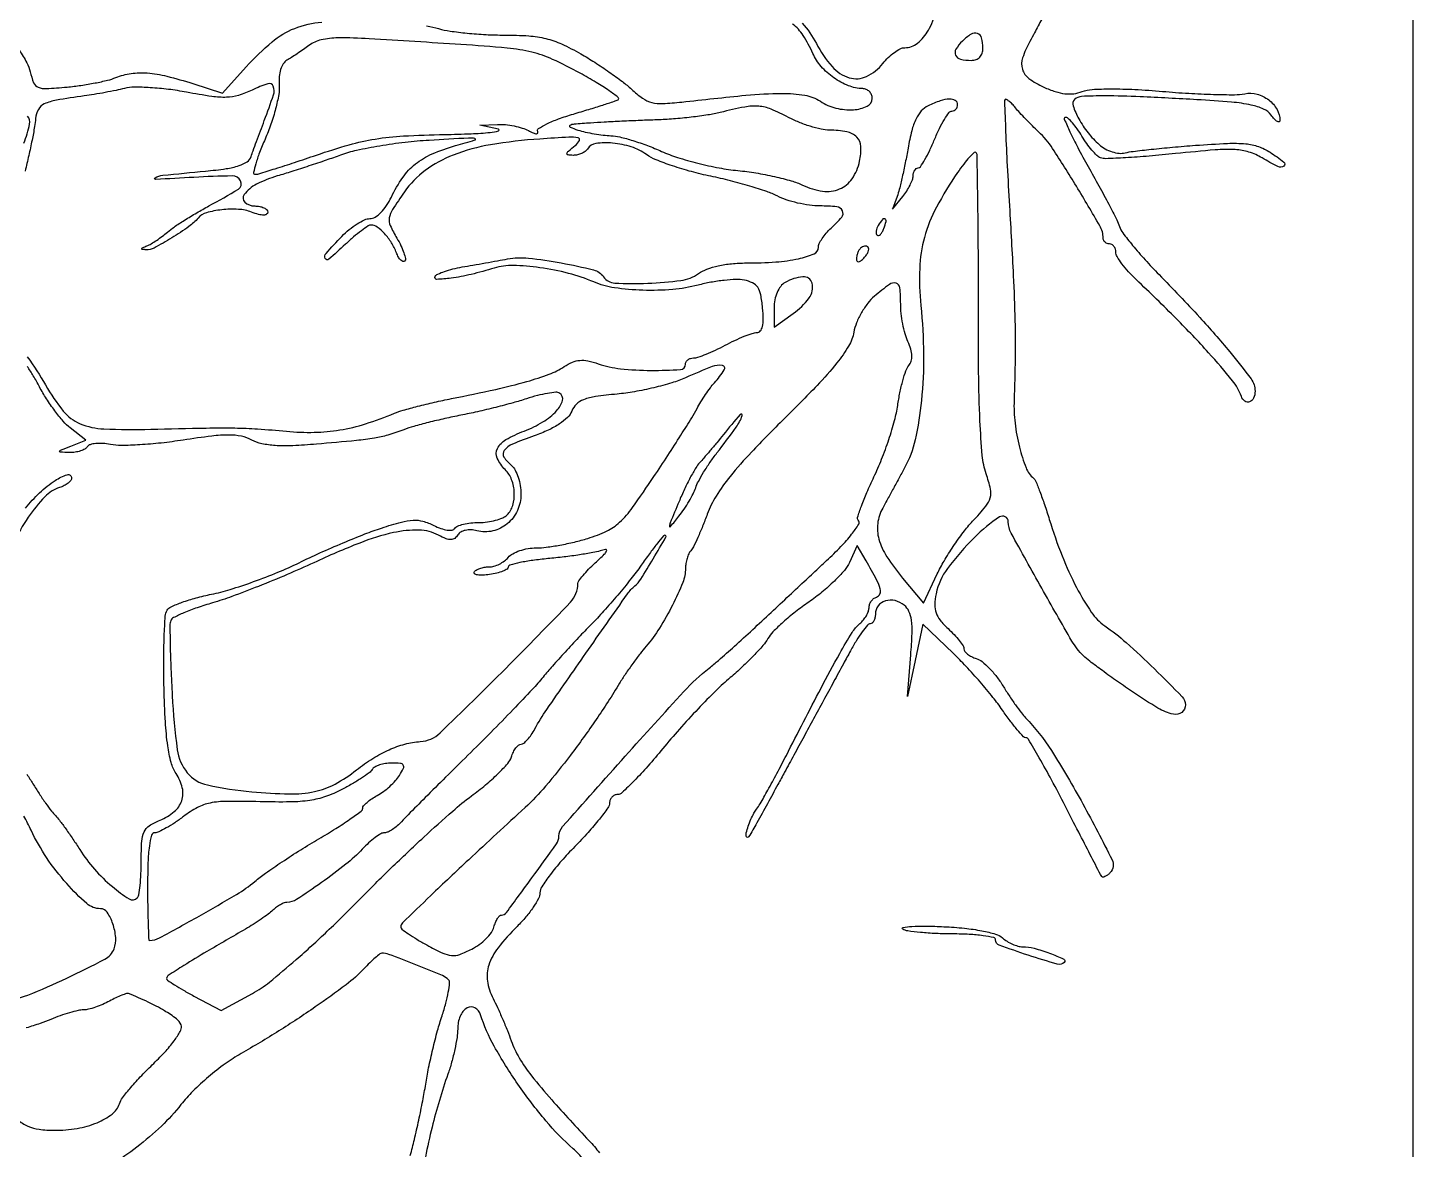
# Model space of a CAD drawing. Extents: x 0 to 565, y 0 to 584.
# Drawn here: x 346.1 to 565, y 125 to 302.2 of the extents above; entities that cross this region are included whole.
import ezdxf

# ---------------------------------------------------------------- set-up
doc = ezdxf.new("R2010")
doc.units = 0

msp = doc.modelspace()

# ---------------------------------------------------------------- linework, layer by layer
msp.add_lwpolyline([(0, 292), (0, 0), (282.5, 0), (565, 0), (565, 292), (565, 584), (282.5, 584), (0, 584)], close=True)
for points in [[(468.424336, 302.896197, -0.065419), (470.674535, 299.660002, 0.059823), (473.149128, 296.015056, 0.141595), (475.879976, 294.250991, 0.186098), (478.623964, 294.459284, 0.115644), (481.17866, 296.5, -0.034156), (482.043122, 297.456685, -0.036326), (483.013157, 298.265625, -0.039007), (483.944116, 298.829373, -0.117162), (484.662288, 299, 0.173746), (486.657115, 299.714762, 0.091586), (488.373858, 301.752866, 0.07295), (489.55162, 304.774012, 0.054849)], [(341.410961, 302.75678, -0.021186), (343.146037, 300.756692, -0.020939), (344.712815, 298.609295, -0.021347), (345.922088, 296.618062, -0.071842), (346.4572, 295.194869, 0.042503), (346.992045, 293.47293, 0.201062), (347.70565, 292.755816, 0.112011), (348.972376, 292.541078, 0.009455), (352.296238, 292.787749, 0.013041), (354.47189, 293.048029, 0.011791), (356.70577, 293.42857, 0.011904), (358.690104, 293.864226, 0.036433), (360, 294.287812, -0.061298), (362.385137, 294.930367, -0.054933), (364.947129, 295.009699, -0.041454), (368.0501, 294.503659, -0.016819), (372.171739, 293.326695), (376.843478, 291.820987), (380.596588, 295.975231, -0.033503), (384.675255, 299.923093, -0.081905), (388.251418, 302.060323, -0.074721), (392.524576, 303.043137, -0.024476)], [(409.100234, 302.429856, -0.036572), (410.993398, 302.022905, 0.03496), (412.799623, 301.628551, 0.011706), (415.483043, 301.300478, 0.011584), (418.479533, 301.075084, 0.012979), (421.371672, 301, -0.016407), (425.230931, 300.873328, -0.043951), (427.946236, 300.453316, -0.047562), (430.422354, 299.587539, -0.022071), (433.453615, 298.026539, -0.012368), (435.649996, 296.696737, -0.009869), (437.952349, 295.158885, -0.010002), (440.028389, 293.649567, -0.024699), (441.470443, 292.439812, 0.033722), (443.221168, 291.024097, 0.090819), (444.669264, 290.357464, 0.074032), (446.429836, 290.176382, 0.017314), (449.395102, 290.41389, -0.004466), (459.558846, 291.491382, -0.022846), (465.227446, 291.780746, -0.042323), (468.844925, 291.493362, -0.104419), (471.313154, 290.530469, 0.084711), (473.768091, 289.460497, 0.074922), (476.548566, 289.202744, 0.097166), (478.717032, 289.758415, 0.289239), (479.5, 290.998681, 0.098424), (479.38565, 291.57396, 0.095121), (479.059375, 292.069683, 0.095064), (478.572528, 292.409561, 0.098166), (478, 292.540117, -0.087445), (475.746934, 293.003744, -0.059041), (473.432929, 294.25391, -0.058166), (471.437035, 296.038213, -0.077251), (470.123124, 298.083971, 0.038712), (468.581008, 300.946789, 0.089738), (466.922946, 302.72487, 0.101071)], [(506.286676, 303.528125, -0.001436), (505.146247, 301.347752, -0.005499), (504.417332, 300, 0.045273), (503.268606, 297.401886, 0.15661), (503.241145, 295.585396, 0.163429), (504.272351, 294.139644, 0.05046), (506.61661, 292.777431, 0.02657), (508.432867, 292.067885, 0.050608), (509.962169, 291.728833, 0.060281), (511.336171, 291.733467, 0.059955), (512.672071, 292.065421, -0.076201), (514.254461, 292.404702, -0.014074), (517.243302, 292.497259, -0.013697), (521.002452, 292.404839, -0.008661), (525.378286, 292.101138, 0.006678), (529.509083, 291.797977, 0.007847), (533.430082, 291.624513, 0.007008), (536.740453, 291.576504, 0.047378), (538.370654, 291.730523, -0.11338), (540.311889, 291.658836, -0.097111), (542.151772, 290.755685, -0.10038), (543.468384, 289.256872, -0.130911), (543.936393, 287.5, -0.318386), (543.799819, 287.307262, -0.223977), (543.525896, 287.335531, -0.070488), (543.07722, 287.701531, -0.024353), (542.538954, 288.344363, 0.123551), (541.334966, 289.311113, 0.056428), (539.406623, 289.945756, 0.030503), (536.298538, 290.397146, 0.00642), (530.820758, 290.78339, 0.002829), (521.825706, 291.250629, 0.011205), (516.290865, 291.382556, 0.011514), (512.593667, 291.302667, 0.187338), (511.477578, 290.810911, 0.28773), (511.245838, 289.798743, 0.041427), (512.147061, 287.770065, 0.041429), (513.61074, 285.553811, 0.046198), (515.372587, 283.695707, 0.053494), (516.326349, 283.02517, 0.04966), (517.424282, 282.55235, 0.052509), (518.520398, 282.327322, 0.085413), (519.46561, 282.396304, -0.030649), (520.73084, 282.629133, -0.003627), (523.571174, 282.952763, -0.004326), (526.957466, 283.284133, -0.003534), (530.585194, 283.581636, -0.00715), (535.643187, 283.887799, -0.034535), (538.521122, 283.821929, -0.059655), (540.540565, 283.389189, -0.062525), (542.366402, 282.49558, -0.020102), (544.542136, 280.941524, -0.499803), (544.531588, 280.306907, -0.279659), (543.612096, 280.231514, -0.017499), (541.116986, 281.589966, 0.056898), (539.028159, 282.522503, 0.064282), (536.867564, 282.910817, 0.033219), (533.717909, 282.85735, 0.004989), (527.420362, 282.267668, -0.004938), (523.245028, 281.876277, -0.007072), (519.535731, 281.618266, -0.004127), (516.417721, 281.471461, -0.101648), (515.569692, 281.61163, -0.101213), (515.004673, 281.972314, -0.023162), (514.22435, 282.802252, -0.023034), (513.398212, 283.861853, -0.020652), (512.640546, 285.031361, 0.019668), (511.907154, 286.168297, 0.026765), (511.153484, 287.127962, 0.025871), (510.469884, 287.831552, 0.189231), (510.040736, 288, 0.535839), (509.859231, 287.727142, 0.008698), (510.739247, 285.725578, 0.013839), (511.974728, 283.227508, 0.00775), (513.606918, 280.257288, -0.004013), (515.337769, 277.16256, -0.005049), (516.888571, 274.267824, -0.004068), (518.143575, 271.818984, -0.039551), (518.582404, 270.740367, 0.085444), (519.098632, 269.743452, 0.010147), (520.647792, 267.782324, 0.01188), (522.60761, 265.514279, 0.009489), (524.822758, 263.161877, -0.006825), (531.249554, 256.409314, -0.014427), (536.005036, 250.96739, -0.012792), (539.359979, 246.677901, -0.160628), (539.998079, 244.75, -0.103884), (539.769502, 243.655743, -0.201246), (539.133342, 243.050307, -0.261043), (538.390929, 243.160399, -0.142851), (537.833333, 243.92659, 0.084835), (536.431776, 246.405454, 0.012377), (532.653365, 250.813744, 0.012595), (527.566495, 256.181355, 0.007472), (521.25, 262.332219, -0.019445), (520.005674, 263.603355, -0.024093), (518.954687, 264.882799, -0.023513), (518.191817, 266.016073, -0.137218), (518, 266.701864, 0.075462), (517.924717, 267.197838, 0.089012), (517.70625, 267.618672, 0.100714), (517.381358, 267.899998, 0.128933), (517, 268, -0.090036), (516.618217, 268.06931, -0.095366), (516.29375, 268.267946, -0.099748), (516.076656, 268.564158, -0.108834), (516, 268.912156, 0.131828), (515.478102, 270.857228, 0.005453), (511.767359, 277.115706, 0.008495), (507.997655, 283.087394, 0.059506), (505.785143, 285.719775, -0.007268), (504.811333, 286.659352, -0.005582), (503.77444, 287.712567, -0.005646), (502.826565, 288.719627, -0.013337), (502.14912, 289.496453, 0.018929), (501.610221, 290.100637, 0.031956), (501.109491, 290.558494, 0.034994), (500.698715, 290.843674, 0.35447), (500.50694, 290.815786, 0.198438), (500.397783, 290.519785, 0.000452), (500.585927, 285.745887, 0.002843), (500.834275, 280.348589, 0.001752), (501.184891, 274, -0.001931), (501.788831, 262.993041, -0.006749), (502.055046, 255.888756, -0.009101), (502.089182, 249.958107, -0.006415), (501.920681, 243.292486, 0.039285), (502.065755, 239.705797, 0.031744), (502.765192, 235.91423, 0.030988), (503.804665, 232.644935, 0.131174), (505.005666, 231, -0.126715), (505.321705, 230.575018, -0.00584), (505.988477, 228.884375, -0.009389), (506.725418, 226.83505, -0.00657), (507.48187, 224.5, 0.018994), (509.513644, 218.721942, 0.026093), (511.800616, 213.712716, 0.028947), (514.12637, 209.818129, 0.09363), (516.242336, 207.691712, -0.031685), (519.634568, 205.034473, -0.011607), (524.08984, 200.875174, -0.005255), (528.478365, 196.492107, -0.196344), (529, 195.214948, -0.231384), (528.408999, 194.006222, -0.226879), (527.0841, 193.716813, -0.075506), (524.652794, 194.693181, -0.015834), (520.766772, 197.152642, -0.00452), (518.249343, 198.893322, -0.005123), (515.867468, 200.609098, -0.004685), (513.873162, 202.105967, -0.028076), (512.888438, 202.951293, -0.06994), (511.054365, 205.287191, -0.003611), (506.290246, 213.631932, -0.00231), (501.462657, 222.325325, -0.126238), (501, 224.128597, 0.595864), (499.620604, 224.875107, 0.051408), (495.65834, 221.661671, 0.035756), (491.38075, 216.73675, 0.112039), (489.601793, 212.758964, 0.039343), (489.395545, 211.030302, 0.092613), (489.582022, 209.749654, 0.089138), (490.224613, 208.592991, 0.034569), (491.483578, 207.25242, -0.017616), (492.447152, 206.293652, -0.022539), (493.260801, 205.342419, -0.021258), (493.857494, 204.506643, -0.145389), (494, 204.026919, 0.172297), (494.137146, 203.640742, 0.057341), (494.572915, 203.215006, 0.049071), (495.203924, 202.8184, 0.038954), (495.950349, 202.515759, -0.093461), (496.853465, 202.029732, -0.029407), (497.992311, 200.992182, -0.02822), (499.153448, 199.659411, -0.027831), (500.162922, 198.198371, 0.0084), (501.123742, 196.685289, 0.008267), (502.139839, 195.197188, 0.008175), (503.072791, 193.922935, 0.031027), (503.71611, 193.175034, -0.051745), (507.809116, 187.998159, -0.016599), (512.790097, 179.543777, -0.008257), (517.406799, 170.734139, -0.323525), (517.075397, 168.675397, -0.032077), (516.656706, 168.307238, -0.055499), (516.261106, 168.066731, -0.081608), (515.946411, 167.978786, -0.289936), (515.766667, 168.066667, -0.018642), (515.57249, 168.410271, -0.000119), (513.962708, 171.526249, -0.000483), (512.12744, 175.089199, -0.000308), (510, 179.235458, 0.004795), (507.840979, 183.351884, 0.007661), (505.909424, 186.821647, 0.002641), (504.198425, 189.751493, 0.25967), (503.798041, 189.985458, -0.204957), (503.399709, 190.16575, -0.009903), (502.416869, 191.282631, -0.0148), (501.287781, 192.70124, -0.010002), (500.081911, 194.380947, 0.018788), (498.587089, 196.387768, 0.009281), (496.547891, 198.826841, 0.009196), (494.335705, 201.28246, 0.013271), (492.28387, 203.363938), (487.5, 207.965982), (486.287382, 202.232991), (485.074764, 196.5), (485.598437, 203.076884, 0.010693), (485.79573, 206.470555, 0.041595), (485.698087, 208.570811, 0.071387), (485.309352, 209.963848, 0.116373), (484.57379, 210.93876, 0.115336), (483.124069, 211.662569, 0.13377), (481.586818, 211.612514, 0.154725), (480.43954, 210.818278, 0.166066), (480, 209.531385, -0.051215), (479.939823, 208.945428, -0.071151), (479.760747, 208.449844, -0.091214), (479.496406, 208.116688, -0.18149), (479.185523, 208, 0.221927), (478.756894, 207.799896, 0.016317), (477.9355, 206.751563, 0.02027), (477.013156, 205.378322, 0.013847), (476.07386, 203.75, -0.000335), (474.946824, 201.668216, -0.000137), (473.411726, 198.839062, -0.000135), (471.760484, 195.799798, -0.000173), (470.237112, 193, 0.000121), (468.728144, 190.227351, 0.0001), (467.120781, 187.270785, 0.000101), (465.64699, 184.557306, 0.000271), (464.598775, 182.623948, -0.001497), (461.286427, 176.550151, -0.019622), (459.96478, 174.352791, -0.586546), (459.653721, 174.374876, -0.175001), (459.595741, 175, -0.021417), (459.915927, 176.046803, -0.018061), (460.34121, 177.124765, -0.018441), (460.801532, 178.080695, -0.047212), (461.222096, 178.722603, 0.038574), (461.783047, 179.5474, 0.003478), (463.009551, 181.723802, 0.004503), (464.432778, 184.346287, 0.003503), (465.934645, 187.222603, -0.001265), (471.412022, 197.828086, -0.00749), (474.3753, 203.327316, -0.011856), (476.32421, 206.631297, -0.08053), (477.566219, 208.054957, 0.047436), (478.114821, 208.605898, 0.041275), (478.578827, 209.275524, 0.043386), (478.897142, 209.957414, 0.087732), (479, 210.539111, -0.083765), (479.088428, 211.063243, -0.069086), (479.346599, 211.568689, -0.069891), (479.728944, 211.979321, -0.09018), (480.17991, 212.226637, 0.210176), (480.727883, 212.723051, 0.177443), (480.782386, 213.509701, 0.053478), (480.202752, 214.924203, 0.006123), (478.524921, 217.937831), (477.128285, 220.375661), (475.911082, 217.704191, -0.071573), (475.097902, 216.436716, -0.021378), (473.517998, 214.761349, -0.020962), (471.561308, 213.010097, -0.021257), (469.473677, 211.43743, 0.015421), (467.384704, 209.901626, 0.016082), (465.424236, 208.260505, 0.015961), (463.825508, 206.737818, 0.065285), (463.018842, 205.67107, -0.050271), (462.242992, 204.578601, -0.01252), (460.7586, 202.962752, -0.01267), (458.957977, 201.190712, -0.01242), (457.05814, 199.5, 0.019268), (454.832289, 197.463865, 0.008026), (451.982519, 194.555941, 0.007927), (449.027014, 191.341089, 0.010166), (446.416036, 188.286183, -0.009426), (444.058563, 185.519607, -0.01375), (441.870648, 183.180796, -0.009169), (439.981523, 181.33837, -0.183418), (439.25, 181.036183, 0.102434), (438.772959, 180.922929, 0.09588), (438.367188, 180.628052, 0.094072), (438.095112, 180.197538, 0.09428), (438, 179.69761, -0.158271), (437.751239, 178.931426, -0.011436), (436.384375, 177.136197, -0.015125), (434.60687, 175.042361, -0.010827), (432.5, 172.806794, 0.014158), (430.393643, 170.541737, 0.01874), (428.615625, 168.357896, 0.016325), (427.286925, 166.469716, 0.146166), (427, 165.509185, -0.123798), (426.777506, 164.62434, -0.025812), (425.942125, 163.244198, -0.02562), (424.777335, 161.702856, -0.021761), (423.398724, 160.198724, 0.028713), (420.381266, 156.813269, 0.087003), (418.91504, 154.110169, 0.119006), (418.695512, 151.579774, 0.081905), (419.587853, 148.830111, -0.01155), (420.286937, 147.398102, -0.006212), (421.085806, 145.602595, -0.006183), (421.855235, 143.750998, -0.009649), (422.467019, 142.136313, 0.048029), (423.732359, 139.440604, 0.031846), (425.659466, 136.614772, 0.018119), (428.852786, 132.811356, 0.003765), (434.75, 126.381108, -0.021736), (436.406078, 124.439705, -0.026453)], [(345.989234, 250.161823, -0.028205), (348.871022, 245.725429, 0.039527), (351.679111, 241.609361, 0.12446), (354.329182, 239.613769, 0.090548), (358.092655, 238.783282, 0.015238), (365.5, 238.738011, -0.001364), (374.28152, 238.928029, -0.008491), (378.782574, 238.936699, -0.013277), (382.38873, 238.786566, -0.006647), (386.93725, 238.415241, 0.028355), (391.341357, 238.247562, 0.036523), (395.373033, 238.618122, 0.034893), (399.449929, 239.591759, 0.022713), (404, 241.250621, -0.028471), (405.376847, 241.734713, -0.007131), (407.675, 242.363096, -0.007261), (410.328127, 243.007081, -0.007251), (413, 243.574054, 0.005506), (420.011106, 245.036259, 0.014916), (424.937098, 246.275456, 0.020573), (428.464537, 247.434313, 0.054886), (430.824487, 248.62781, -0.043816), (432.132409, 249.325958, -0.080341), (433.302203, 249.615198, -0.073274), (434.575447, 249.533307, -0.031239), (436.22371, 249.071859, 0.058208), (439.730339, 248.290857, 0.024416), (444.566607, 248.029259, 0.015869), (449.200166, 248.152162, 0.397253), (450, 249, -0.125665), (450.097388, 249.381373, -0.100778), (450.371538, 249.70625, -0.090102), (450.781624, 249.924608, -0.077546), (451.264809, 250, 0.081338), (451.973372, 250.116033, 0.014031), (453.254228, 250.5875, 0.014945), (454.739791, 251.23431, 0.012869), (456.261185, 252, -0.013018), (457.783695, 252.765683, -0.015059), (459.272618, 253.4125, -0.014185), (460.557525, 253.883478, -0.080919), (461.272801, 254, 0.223217), (461.815644, 254.255052, 0.116444), (462.155093, 254.939352, 0.061546), (462.280728, 256.123498, 0.019463), (462.180764, 257.90171, 0.023793), (461.881673, 259.984068, 0.098219), (461.404878, 261.157176, 0.136544), (460.607421, 261.853128, 0.064399), (459.298483, 262.283273, 0.055698), (458.009553, 262.3835, 0.018416), (456.113224, 262.249577, 0.018081), (454.005053, 261.94498, 0.01957), (451.979999, 261.494724, -0.043812), (447.972634, 260.805382, -0.028385), (443.267438, 260.682884, -0.028583), (438.775738, 261.07862, -0.06485), (435.5, 262.001256, 0.037881), (431.525247, 263.355327, 0.028663), (427.00201, 264.250124, 0.028988), (422.759842, 264.590352, 0.079315), (419.788933, 264.183105, -0.015072), (416.132499, 263.193225, -0.023997), (412.949066, 262.593326, -0.028886), (410.694287, 262.41138, -0.595066), (410.425909, 262.880119, -0.149976), (410.845247, 263.247527, -0.022118), (411.905648, 263.668026, -0.023299), (413.241903, 264.061997, -0.01813), (414.72562, 264.368736, 0.001188), (416.415676, 264.658823, 0.000757), (418.381073, 265.004046, 0.00076), (420.307999, 265.348541, 0.001413), (421.869523, 265.634717, -0.072366), (425.188655, 265.766225, -0.019894), (430.37672, 265.010425, -0.014719), (435.46525, 263.905175, -0.182743), (437.064286, 262.799877, 0.233815), (438.819726, 261.825011, 0.020656), (444.04065, 261.792386, 0.025031), (449.279215, 262.239321, 0.119527), (452.054506, 263.325624, -0.064277), (453.388002, 264.024329, -0.033969), (455.182744, 264.552771, -0.030404), (457.293683, 264.88834, -0.02422), (459.597506, 265, 0.017348), (464.269774, 265.162159, 0.036), (467.879851, 265.675888, 0.046478), (470.321789, 266.447927, 0.301599), (471, 267.470012, -0.111937), (471.134114, 268.061567, -0.034396), (471.5875, 268.863326, -0.032493), (472.234591, 269.717394, -0.030481), (473, 270.5, 0.03326), (474.680732, 272.237693, 0.299825), (474.800963, 273.237766, 0.255405), (473.90497, 273.860976, 0.0265), (471.25, 274.006161, -0.03422), (469.595338, 274.122269, -0.022599), (467.720312, 274.470559, -0.022763), (465.919576, 274.977406, -0.040331), (464.5, 275.578438, 0.03784), (462.858254, 276.283187, 0.010413), (460.178125, 277.138784, 0.01046), (457.091405, 277.983979, 0.010751), (454, 278.691025, -0.015238), (450.934002, 279.421274, -0.015315), (447.923404, 280.335837, -0.015309), (445.352281, 281.29238, -0.057509), (443.84563, 282.118747, 0.076166), (441.439722, 283.324352, 0.054673), (438.490099, 283.932271, 0.05797), (435.842437, 283.874564, 0.22352), (434.5, 283, -0.097599), (434.144446, 282.616926, -0.052512), (433.58408, 282.29375, -0.049474), (432.920003, 282.074173, -0.055172), (432.249853, 282, -0.034781), (431.435666, 282.056706, -0.431511), (431.274752, 282.283549, -0.1673), (431.498204, 282.665539, -0.009657), (432.55887, 283.542121, 0.097425), (433.231783, 284.332628, 0.513427), (433.029289, 284.765346, 0.05981), (431.590135, 284.858978, 0.003181), (427, 284.579225, 0.024772), (419.204333, 283.664775, 0.051418), (413.306281, 282.038482, 0.065938), (408.87824, 279.599387, 0.081192), (405.587212, 276.229784, 0.010119), (403.700461, 273.419999, 0.102726), (403.199389, 272.114068, 0.147223), (403.357867, 270.90856, 0.027633), (404.393768, 268.910551, -0.020819), (405.042089, 267.700706, -0.030934), (405.497212, 266.5886, -0.031437), (405.740892, 265.686222, -0.251696), (405.620972, 265.287639, -0.286508), (405.344749, 265.22374, -0.116851), (405.004868, 265.438432, -0.068073), (404.645819, 265.921852, -0.035159), (404.329492, 266.606872, 0.04883), (403.544538, 268.191618, 0.045693), (402.45186, 269.632554, 0.048811), (401.288442, 270.680296, 0.161693), (400.321429, 270.995373, 0.147751), (399.843082, 270.84792, 0.012665), (398.786607, 270.097325, 0.015866), (397.554726, 269.111749, 0.011629), (396.25, 267.944687, -0.009267), (393.640768, 265.588484, -0.502881), (393.080085, 265.71148, -0.296585), (393.204607, 266.515288, -0.008412), (395.687091, 269.195281, -0.029778), (396.845609, 270.26867, -0.031427), (398.103609, 271.176114, -0.033123), (399.279611, 271.812242, -0.107822), (400.140174, 272, 0.14093), (400.954898, 272.234292, 0.057338), (401.864341, 272.961612, 0.048525), (402.756451, 274.05429, 0.036177), (403.523882, 275.409085, -0.041421), (405.308989, 278.484899, -0.07191), (407.322792, 280.636937, -0.06753), (409.955049, 282.215293, -0.032507), (413.670944, 283.530971, 0.004985), (416.732557, 284.428852, 0.77928), (416.721744, 284.652094, 0.063451), (415.731822, 284.7232, 0.000821), (409.5, 284.369683, 0.014552), (405.687674, 284.035594, 0.012255), (401.675, 283.465943, 0.012434), (398.037015, 282.764796, 0.03318), (395.5, 282.03088, -0.004704), (393.223546, 281.229396, -0.002804), (390.5, 280.316228, -0.002806), (387.775882, 279.436743, -0.004853), (385.5, 278.740282, 0.045394), (382.21529, 277.435981, 0.114532), (380.254518, 275.795193, 0.388064), (380.367578, 274.601169, 0.186116), (381.926676, 274, -0.045079), (382.720303, 273.928302, -0.06496), (383.390961, 273.713521, -0.084912), (383.844136, 273.397403, -0.200704), (384, 273.024751, -0.258405), (383.812056, 272.685373, -0.140906), (383.340929, 272.550239, -0.068014), (382.546472, 272.659324, -0.022766), (381.430602, 273.026385, 0.077069), (379.349123, 273.46892, 0.041414), (376.71893, 273.397548, 0.040541), (374.291775, 272.928373, 0.151341), (373, 272.096028, -0.06475), (371.535342, 270.749315, -0.016398), (368.827849, 268.970195, -0.012489), (366.0289, 267.354262, -0.140848), (364.790493, 267.078947, -0.018249), (364.18921, 267.137816, -0.42112), (364.096155, 267.262916, -0.252704), (364.220547, 267.425648, -0.011423), (364.890652, 267.709165, 0.037847), (365.553846, 268.032036, 0.01459), (366.422834, 268.57431, 0.014347), (367.334914, 269.219647, 0.017178), (368.153761, 269.880217, -0.029135), (369.179982, 270.668346, -0.008519), (370.845367, 271.758564, -0.008527), (372.76545, 272.924015, -0.009043), (374.687267, 274, 0.014706), (379.352018, 276.681533, 0.393526), (379.702181, 277.947557, 0.283741), (378.358877, 278.748872, 0.010988), (372.331375, 278.525383, -0.002445), (366.266584, 278.196679, -0.798542), (366.190105, 278.470513, -0.098776), (367.41241, 278.84665, -0.001828), (374.151422, 279.508938, 0.012011), (377.404864, 279.895717, 0.041913), (379.463796, 280.369395, 0.071286), (380.732598, 280.985796, 0.164769), (381.365541, 281.819037, -0.005686), (381.679158, 282.721683, -0.001439), (382.209688, 284.181217, -0.001468), (382.825549, 285.845304, -0.001483), (383.449063, 287.5, 0.009861), (384.900699, 291.557139, 0.177258), (384.864002, 292.916543, 0.396458), (384.021394, 293.311209, 0.032039), (381.537277, 292.316385, -0.037101), (379.374809, 291.475647, -0.065947), (377.49288, 291.162413, -0.045234), (375.156069, 291.296175, -0.009727), (371.152653, 291.971196, 0.015606), (368.292432, 292.418948, 0.015813), (365.422356, 292.685051, 0.0158), (362.915655, 292.758349, 0.060203), (361.365376, 292.567287, -0.009687), (360.017766, 292.26096, -0.004934), (358.313579, 291.925655, -0.0049), (356.548871, 291.61436, -0.007317), (355, 291.379999, 0.007879), (350.58436, 290.706792, 0.067473), (348.679801, 290.113897, 0.160468), (347.741547, 289.231445, 0.104521), (347.313239, 287.793694, -0.023908), (347.150068, 286.53633, -0.005351), (346.746756, 284.411273, -0.00554), (346.227107, 281.965318, -0.005332), (345.647047, 279.5, -0.004374)], [(345.470683, 283.916908, 0.026311), (346.363764, 286.947514, 0.262828), (346.01164, 288.171761, 0.165923)], [(345.911259, 184.242601, -0.011958), (346.889607, 182.723477, 0.008353), (347.863976, 181.186298, 0.008481), (348.884365, 179.690372, 0.008309), (349.814943, 178.419937, 0.034158), (350.441643, 177.701215, -0.033599), (351.083294, 176.967003, -0.007273), (352.085493, 175.611082, -0.007555), (353.20121, 174.003982, -0.007161), (354.288393, 172.335208, 0.040303), (356.595634, 169.259896, 0.03673), (359.43419, 166.490046, 0.034778), (362.090353, 164.552617, 0.349821), (363.362878, 164.696212, 0.158311), (363.613765, 165.188431, 0.012218), (363.812846, 166.677208, 0.01577), (363.953595, 168.502449, 0.011356), (364, 170.545346, -0.013573), (364.084937, 173.673642, -0.09462), (364.451247, 175.151516, -0.142865), (365.277456, 176.102214, -0.044739), (366.966746, 176.986226, 0.074079), (369.208701, 178.331909, 0.138815), (370.40457, 180.055917, 0.145057), (370.491256, 182.095116, 0.0838), (369.498151, 184.362477, -0.080687), (368.722106, 186.104869, -0.029643), (368.188662, 188.753841, -0.020956), (367.823164, 192.488958, -0.007427), (367.604153, 197.856183, -0.006779), (367.550707, 202.176662, -0.009605), (367.62913, 206.020819, -0.006172), (367.795539, 209.221123, -0.122933), (368.091234, 210.147619, -0.150679), (368.729294, 210.705115, -0.018411), (370.472108, 211.40564, -0.020476), (372.661945, 212.093661, -0.015565), (375.110298, 212.672997, 0.024522), (378.040868, 213.422089, 0.011569), (381.745585, 214.659771, 0.011434), (385.572527, 216.137185, 0.01582), (388.927986, 217.647455, -0.007993), (392.227654, 219.195165, -0.006109), (395.883856, 220.785918, -0.00618), (399.345367, 222.191833, -0.01447), (401.974502, 223.1352, -0.011988), (405.105394, 224.074929, -0.054618), (406.980646, 224.374652, -0.080892), (408.501389, 224.203506, -0.047345), (410.215599, 223.542332, 0.030885), (411.345191, 223.063429, 0.05049), (412.354906, 222.818104, 0.066114), (413.134992, 222.813879, 0.226404), (413.550114, 223.081086, -0.161742), (413.975192, 223.4366, -0.034784), (414.903246, 223.730069, -0.032928), (416.076582, 223.932567, -0.026273), (417.359017, 224, 0.033267), (418.687796, 224.088508, 0.032734), (420.000461, 224.3525, 0.034546), (421.115925, 224.738282, 0.096135), (421.8, 225.2, 0.124979), (422.698717, 226.71047, 0.082675), (422.94783, 228.724171, 0.080385), (422.528988, 230.766072, 0.106059), (421.5, 232.357143, -0.089999), (420.26373, 234.141576, -0.225018), (420.28893, 235.687772, -0.150557), (421.615883, 237.089983, -0.037339), (424.511413, 238.451208, 0.044475), (427.45119, 239.884725, 0.069031), (429.64126, 241.657326, 0.120101), (430.55809, 243.283166, 0.334618), (430.11083, 244.431503, 0.16187), (429.526293, 244.569984, 0.019636), (428.198834, 244.399669, 0.021673), (426.592508, 244.056937, 0.016272), (424.858125, 243.546746, -0.01242), (422.763783, 242.913099, -0.005774), (420.017699, 242.190198, -0.005716), (417.115681, 241.497144, -0.007941), (414.5, 240.94752, 0.007545), (411.982853, 240.420679, 0.006705), (409.38125, 239.798284, 0.006744), (407.055493, 239.175299, 0.020494), (405.5, 238.666393, -0.016486), (402.944281, 237.807513, -0.031742), (400.840902, 237.319961, -0.017425), (398.009754, 236.951371, -0.002074), (391.709256, 236.37982, -0.010756), (387.929531, 236.134522, -0.026337), (385.143569, 236.160619, -0.035992), (383.044676, 236.443529, -0.071487), (381.470605, 237.015732, 0.070301), (379.816315, 237.62152, 0.05267), (377.884465, 237.82592, 0.031275), (375.150704, 237.655223, 0.007359), (370.612992, 237.017577, -0.011377), (367.168728, 236.561777, -0.012064), (363.773918, 236.27358, -0.011735), (360.844708, 236.164875, -0.052804), (359.140416, 236.321917, 0.031899), (357.923989, 236.485428, 0.041631), (356.801664, 236.470419, 0.047203), (355.915137, 236.299075, 0.185062), (355.479756, 235.967245, -0.127718), (355.096038, 235.600223, -0.048959), (354.413966, 235.302748, -0.044397), (353.573473, 235.110657, -0.041242), (352.690983, 235.063386, -0.003571), (351.212076, 235.116745, -0.453269), (351.109107, 235.245005, -0.257031), (351.248294, 235.417882, -0.002244), (352.869586, 236.0754), (355.239172, 237.024027), (352.791984, 238.948986, -0.046951), (351.684426, 240.002405, -0.018233), (350.352582, 241.648877, -0.017861), (349.030408, 243.548829, -0.021129), (347.924115, 245.436972, 0.01201), (346.942037, 247.185435, 0.017937), (345.993692, 248.659611, 0.013145)], [(345.735331, 226.246511, -0.039203), (347.927358, 228.683965, -0.04407), (350.394177, 230.646003, -0.069829), (352.304937, 231.555839, -0.506634), (353, 231.045949, -0.167588), (352.864558, 230.653206, -0.058933), (352.43858, 230.224245, -0.050424), (351.820171, 229.827521, -0.040597), (351.088783, 229.528178, 0.127179), (348.76514, 228.070297, 0.039169), (346.146089, 224.826015, 0.038437), (343.827054, 220.813332, 0.048386)], [(342, 148.305519, 0.061176), (346.066042, 149.362263, 0.01628), (352.221773, 152.030617, 0.010723), (358.255274, 155.042703, 0.181947), (359.705628, 156.675263, 0.112226), (359.962176, 158.458428, 0.061445), (359.514045, 160.631589, 0.065412), (358.630071, 162.430522, 0.250932), (357.566797, 163, -0.181917), (355.388527, 163.819652, -0.031568), (352.215749, 166.976684, -0.033262), (349.051378, 171.068528, -0.037491), (346.595866, 175.38894, 0.01563), (345.454749, 177.618054, 0.020068)], [(406.517012, 124.032072, 0.009201), (407.164051, 126.542715, 0.00529), (407.855805, 129.589654, 0.005284), (408.486224, 132.6664, 0.008786), (408.94433, 135.273134, -0.011976), (409.414164, 137.850056, -0.007579), (410.079137, 140.831395, -0.007611), (410.821807, 143.741965, -0.013908), (411.529201, 146.087917, 0.0144), (412.123733, 148.066615, 0.021141), (412.521557, 149.838888, 0.017371), (412.730406, 151.281252, 0.227417), (412.555914, 151.77742, 0.098433), (411.582955, 152.427694, 0.003472), (407.375412, 154.13753, 0.003434), (403.141025, 155.790507, 0.099885), (402, 155.981909, 0.162766), (401.704379, 155.872114, 0.009808), (400.968456, 155.254854, 0.013858), (400.111627, 154.464186, 0.009742), (399.19049, 153.529945, -0.04092), (396.365036, 151.000634, -0.011079), (391.495603, 147.478536, -0.011067), (385.735563, 143.689022, -0.010861), (379.777638, 140.133427, 0.02771), (377.26439, 138.516347, 0.019329), (374.612185, 136.433213, 0.019464), (372.164002, 134.18262, 0.031091), (370.277638, 132.059167, -0.036578), (367.196444, 128.666342, -0.025981), (363.292359, 125.32135, -0.022887), (359.48638, 122.657258, -0.142183)], [(344.456848, 129.664047, 0.067129), (346.089116, 128.653787, 0.07279), (347.852265, 128.156616, 0.032391), (350.267302, 128, 0.041814), (353.866757, 128.301543, 0.055247), (357.029396, 129.202557, 0.066239), (359.386684, 130.552893, 0.152519), (360.554128, 132.203481, -0.085676), (361.039444, 133.127028, -0.012568), (362.373847, 134.777496, -0.013885), (364.070093, 136.662247, -0.011521), (365.975005, 138.573964, 0.016898), (367.917411, 140.565691, 0.030244), (369.351831, 142.344607, 0.03371), (370.251448, 143.809508, 0.215691), (370.301096, 144.657739, 0.143332), (369.572695, 145.613657, 0.024633), (367.651952, 146.887732, 0.02385), (365.080522, 148.255135, 0.015602), (362, 149.593455, 0.174749), (361.681135, 149.603866, 0.015528), (360.9125, 149.328142, 0.018801), (359.994046, 148.925594, 0.013539), (359, 148.410929, -0.023728), (357.92339, 147.88104, -0.020947), (356.756186, 147.430953, -0.021479), (355.669229, 147.114621, -0.057863), (354.872124, 147.014742, 0.053784), (354.016759, 146.91462, 0.014301), (352.68521, 146.570949, 0.014333), (351.184527, 146.090486, 0.014317), (349.713263, 145.52466, -0.016385), (348.026617, 144.883996, -0.008032), (345.840793, 144.173726, -0.007959)], [(433.639601, 123.698021, 0.032408), (432.266935, 125.07049, -0.037876), (427.935904, 129.496549, -0.023406), (423.5162, 135.285993, -0.023488), (419.779636, 141.269077, -0.051013), (417.625939, 146.233141, 0.187854), (416.725539, 147.349342, 0.273768), (415.493685, 147.332321, 0.161131), (414.390599, 146.030694, 0.096172), (414, 144.018738, -0.038564), (413.894663, 142.655047, -0.01468), (413.546409, 140.778973, -0.014437), (413.047045, 138.753924, -0.017152), (412.455862, 136.875727, 0.024775), (409.959769, 128.502113, 0.01826), (408.002436, 119.023967, 0.00963)]]:
    msp.add_lwpolyline(points, format="xyb")
for points in [[(390.5, 299.355509, -0.006848), (389.626746, 298.7223, -0.005249), (388.655872, 298.053531, -0.005309), (387.733954, 297.446783, -0.012513), (387.030627, 297.019014, 0.12), (386.44987, 296.466741, 0.065716), (386.02877, 295.573269, 0.055521), (385.799599, 294.43254, 0.040868), (385.792323, 293.142442, -0.06233), (385.71768, 291.603002, -0.020163), (385.23387, 289.368955, -0.019752), (384.490076, 286.90425, -0.020954), (383.566726, 284.554961, 0.012285), (382.686238, 282.423975, 0.022133), (382.086363, 280.63177, 0.020296), (381.755762, 279.269891, 0.473335), (381.976983, 279, 0.074109), (382.588785, 279.09118, 0.002012), (385.182487, 279.893272, 0.004132), (388.2264, 280.875727, 0.002816), (391.671954, 282.040925, -0.013855), (396.854943, 283.667095, -0.029316), (400.964357, 284.576131, -0.026185), (405.432262, 285.054808, -0.00902), (411.928282, 285.290925, 0.005551), (416.128532, 285.414422, 0.014525), (419.139324, 285.624142, 0.046375), (420.437444, 285.875515, 0.778178), (420.428282, 286.131685), (417.5, 286.76337), (420.315741, 286.881685, -0.035235), (421.544138, 286.846731, -0.024993), (422.907996, 286.642188, -0.025355), (424.196993, 286.313685, -0.047826), (425.186419, 285.900232, 0.021956), (425.941209, 285.537958, 0.075833), (426.465002, 285.402978, 0.30824), (426.662806, 285.510312, 0.263135), (426.65339, 285.75181, -0.409218), (426.760151, 286.221985, -0.028258), (428.064468, 286.958707, -0.027498), (429.940377, 287.757758, -0.015683), (432.282713, 288.524462, 0.002699), (434.725673, 289.254452, 0.00367), (436.921472, 289.941175, 0.002451), (438.755826, 290.539606, 0.041075), (439.343575, 290.789735, 0.542909), (439.374822, 291.130002, 0.014562), (437.92905, 292.203036, 0.017621), (435.909288, 293.509416, 0.009576), (433.343575, 294.977534, 0.017792), (428.992197, 297.160593, 0.048492), (425.739116, 298.283997, 0.036136), (421.831392, 298.928116, 0.006557), (414.5, 299.501185, 0.001043), (400.01153, 300.412359, 0.016699), (395.100896, 300.546577, 0.053625), (392.431607, 300.243071, 0.105568)], [(493.750284, 300.038504, 0.061988), (492.734932, 298.768184, 0.2518), (492.680286, 297.812979, 0.232986), (493.458498, 297.187786, 0.054802), (495.166667, 297, 0.086456), (495.93076, 297.133115, 0.117777), (496.513865, 297.51468, 0.11352), (496.875608, 298.130929, 0.076332), (497, 298.940983, 0.062507), (496.797416, 300.555135, 0.254115), (496.147481, 301.25644, 0.22651), (495.136924, 301.134792, 0.051889)], [(455.5, 288.778249, -0.021959), (453.546107, 288.383953, -0.00946), (450.9125, 288.022764, -0.009339), (448.089994, 287.743278, -0.012199), (445.5, 287.599061, 0.002282), (442.874043, 287.505027, 0.001638), (439.940625, 287.376946, 0.001654), (437.148686, 287.236621, 0.003564), (435, 287.106133, 0.003805), (432.394343, 286.909309, 0.105941), (431.74484, 286.712586, 0.627733), (431.75911, 286.455835, 0.021057), (433, 286, 0.022044), (434.153873, 285.6858, 0.012748), (435.564732, 285.405267, 0.012725), (436.997315, 285.195586, 0.020818), (438.220365, 285.09968, -0.050699), (439.616134, 284.905921, -0.015106), (441.692515, 284.332476, -0.014984), (443.999444, 283.543239, -0.015668), (446.220365, 282.627897, 0.028864), (448.728591, 281.670733, 0.015158), (451.941076, 280.759035, 0.01503), (455.299676, 280.021526, 0.022312), (458.281171, 279.596854, -0.016621), (461.129855, 279.224112, -0.014497), (464.081562, 278.649275, -0.014728), (466.720665, 277.973194, -0.041206), (468.504686, 277.296374, 0.076003), (471.666907, 276.3415, 0.135155), (474.346118, 276.683977, 0.146175), (476.333753, 278.3115, 0.094829), (477.513369, 281.060869, 0.066484), (477.708098, 283.389473, 0.181937), (477.061561, 284.879963, 0.155159), (475.500035, 285.720333, 0.045104), (472.746376, 285.984687, -0.052002), (471.42859, 286.129525, -0.021982), (469.705481, 286.583002, -0.021465), (467.891798, 287.233189, -0.026222), (466.261185, 288, 0.024972), (463.523203, 289.295926, 0.080157), (461.565805, 289.758713, 0.065756), (459.359387, 289.628099, 0.013147)], [(488.33675, 289.818214, 0.097913), (487.259296, 289.006332, 0.071849), (486.429254, 287.75691, 0.049028), (485.760414, 285.895558, 0.017559), (485.166814, 283.135895, -0.005507), (484.728964, 280.831529, -0.005732), (484.245929, 278.568044, -0.005533), (483.784298, 276.620876, -0.024834), (483.445531, 275.5), (482.730935, 273.5), (484.333664, 275.5, 0.026415), (484.949421, 276.35751, 0.025992), (485.474934, 277.279688, 0.026914), (485.84856, 278.134235, 0.083424), (485.968197, 278.75, -0.057854), (486.036102, 279.228347, -0.075386), (486.21097, 279.633914, -0.092738), (486.461371, 279.906764, -0.160952), (486.75, 280.003748, 0.249918), (487.129215, 280.208362, 0.015609), (487.822847, 281.32717, 0.020087), (488.586138, 282.780541, 0.013316), (489.349055, 284.503748, -0.016027), (490.122936, 286.226437, -0.023669), (490.919603, 287.679226, -0.020657), (491.652589, 288.773419, -0.239228), (492.099055, 289, 0.110213), (492.442762, 289.076693, 0.099926), (492.735347, 289.29375, 0.094966), (492.931587, 289.618197, 0.088885), (493, 290, 0.262018), (492.632112, 290.653832, 0.147233), (491.723812, 290.889053, 0.074018), (490.251313, 290.610853, 0.02902)], [(492.977591, 279.275963, 0.028503), (489.655339, 273.802111, 0.054979), (487.762469, 269.04451, 0.057742), (487.004936, 264.14693, 0.034829), (487.190331, 258.268302, -0.023022), (487.615437, 250.563797, -0.027277), (487.284144, 243.280573, -0.029938), (486.277509, 237.037117, -0.070022), (484.616896, 232.619001, -0.000127), (483.708271, 230.954185, -0.000102), (482.728242, 229.160493, -0.000103), (481.820534, 227.50078, -0.00026), (481.160097, 226.295272, 0.093768), (480.367841, 223.861615, 0.101565), (480.553677, 221.378611, 0.074992), (481.816193, 218.602671, 0.029872), (484.307664, 215.230211), (487.628748, 211.255132), (489.780531, 215.877566, -0.024294), (490.852807, 217.915997, -0.014623), (492.309232, 220.228347, -0.014631), (493.895449, 222.447498, -0.024689), (495.367224, 224.197659, 0.013893), (497.464119, 226.584645, 0.104062), (498.163342, 227.909464, 0.127358), (498.197665, 229.287541, 0.024805), (497.509705, 231.697659, -0.059761), (496.90084, 234.578672, -0.010834), (496.532982, 240.042379, -0.008855), (496.318194, 247.752763, -0.003171), (496.276428, 258.748877, 0.001777), (496.267398, 267.693775, 0.00288), (496.188896, 275.297704, 0.000471), (496.074495, 282.016286, 0.194247), (495.895381, 282.437953, 0.403543), (495.606547, 282.443235, 0.019181), (494.856698, 281.6907, 0.022526), (493.959293, 280.625715, 0.013169)], [(480.458881, 270.933469, 0.049364), (480.242038, 270.490157, 0.059701), (480.133355, 270.040231, 0.070517), (480.142323, 269.651151, 0.156651), (480.276326, 269.390341, 0.281567), (480.50546, 269.335123, 0.118528), (480.786868, 269.507038, 0.069269), (481.083816, 269.899181, 0.035865), (481.345077, 270.456872, 0.029555), (481.696703, 271.564815, 0.344086), (481.525317, 271.954259, 0.36195), (481.120758, 271.871774, 0.030391)], [(477.666667, 267.333333, 0.063896), (477.411277, 267.002755, 0.039129), (477.195833, 266.558958, 0.038674), (477.048893, 266.07784, 0.054831), (477, 265.633333, 0.142677), (477.093678, 265.31173, 0.290264), (477.322581, 265.204271, 0.131573), (477.693024, 265.355562, 0.034019), (478.183333, 265.783333, 0.041736), (478.5985, 266.274266, 0.061283), (478.867292, 266.770833, 0.080535), (478.959631, 267.197768, 0.212536), (478.85, 267.483333, 0.128169), (478.601612, 267.629018, 0.100736), (478.289271, 267.652396, 0.089268), (477.96028, 267.549128, 0.075941)], [(465.75, 261.919901, 0.096175), (465.037525, 261.296054, 0.062804), (464.479366, 260.353013, 0.05598), (464.120747, 259.181816, 0.046356), (464, 257.882216), (464, 254.863812), (467, 257, 0.077617), (469.526401, 259.467966, 0.226504), (469.990435, 261.796745, 0.369421), (468.544555, 262.816469, 0.108907)], [(479.858691, 259.745033, 0.052031), (478.794514, 258.630638, 0.034192), (477.806675, 257.155353, 0.034173), (477.028283, 255.55764, 0.051621), (476.598161, 254.072353, -0.089948), (475.776658, 251.877473, -0.034905), (473.918059, 249.203083, -0.022306), (470.788642, 245.647421, -0.006282), (465.597271, 240.388058, 0.00719), (460.418661, 235.122522, 0.021015), (457.057735, 231.295706, 0.030328), (454.847145, 228.186186, 0.051192), (453.442516, 225.315705, -0.008122), (452.702482, 223.402219, -0.009872), (451.945077, 221.635551, -0.0086), (451.255818, 220.178892, -0.065526), (450.834716, 219.55, 0.073359), (450.514306, 219.054966, 0.034329), (450.245198, 218.33861, 0.03308), (450.061458, 217.53428, 0.039633), (450, 216.760162, -0.096243), (449.566609, 214.529485, -0.02108), (447.943882, 210.95301, -0.022892), (445.876473, 207.290361, -0.039032), (443.785581, 204.468407, 0.015543), (442.81935, 203.284772, 0.007773), (441.66821, 201.73216, 0.007709), (440.525521, 200.086823, 0.011278), (439.575371, 198.601368, -0.013446), (435.891849, 192.897214, -0.012554), (431.824826, 187.264785, -0.01303), (427.879719, 182.351681, -0.031052), (424.639981, 178.974954, 0.001319), (415.737259, 170.736707, 0.004048), (409.76744, 165.092309, 0.001343), (405.274299, 160.751383, 0.206216), (405.008249, 160.110008, 0.231335), (405.175536, 159.779202, 0.010888), (406.216653, 159.026223, 0.016067), (407.541, 158.173151, 0.010672), (409.110382, 157.277135, 0.014468), (411.631012, 156.001503, 0.086809), (413.043834, 155.615997, 0.111864), (414.337545, 155.784618, 0.03122), (416.218158, 156.612814, 0.038828), (417.408388, 157.350544, 0.036756), (418.493773, 158.275868, 0.038976), (419.329168, 159.241044, 0.095225), (419.732657, 160.085679, -0.03154), (419.974613, 160.818661, -0.043325), (420.287872, 161.437668, -0.050403), (420.621604, 161.871421, -0.206427), (420.919773, 162, 0.237295), (421.700934, 162.392853, 0.002115), (425.724902, 167.858589, 0.002833), (429.622941, 173.264522, 0.156012), (430, 174.443534, -0.183203), (430.575915, 175.962569, -0.001137), (440.481974, 187.097741, -0.003594), (449.728938, 197.296086, -0.040167), (453.748617, 201.016902, 0.013461), (455.208446, 202.230212, 0.002744), (457.721678, 204.460621, 0.00289), (460.614791, 207.087032, 0.002708), (463.541079, 209.803939, -0.000203), (466.392153, 212.477735, -0.000249), (469.058377, 214.973657, -0.000206), (471.301928, 217.070077, -0.001787), (472.305105, 218, 0.014715), (474.549842, 220.191399, 0.026043), (476.247705, 222.143253, 0.025038), (477.363963, 223.727597, 0.350676), (477.291937, 224.37473, -0.281495), (477.185431, 224.816435, -0.009264), (477.799596, 226.605347, -0.015199), (478.658201, 228.757304, -0.009687), (479.780398, 231.208063, 0.018322), (480.993436, 233.982801, 0.013698), (482.132033, 237.120493, 0.013893), (483.04237, 240.138873, 0.03049), (483.531272, 242.5, -0.014909), (483.882239, 244.508053, -0.016936), (484.340373, 246.407137, -0.01631), (484.833621, 247.983772, -0.084596), (485.273167, 248.779614, 0.094898), (485.65501, 249.505657, 0.082222), (485.767444, 250.359905, 0.06509), (485.600642, 251.372851, 0.033594), (485.147022, 252.576667, -0.039463), (484.706767, 253.787855, -0.01999), (484.336938, 255.368911, -0.019724), (484.083613, 257.040955, -0.027737), (484, 258.547053, 0.026271), (483.867067, 261.075323, 0.304999), (483.262282, 261.79754, 0.233368), (482.212636, 261.609853, 0.017253)], [(450.012673, 246.869575, -0.03091), (447.842471, 246.063955, -0.014924), (444.979555, 245.29068, -0.014737), (441.93753, 244.659804, -0.020479), (439.180008, 244.287888, 0.011749), (435.794897, 243.891358, 0.054978), (433.896693, 243.406767, 0.101229), (432.753908, 242.687803, 0.110575), (432.028412, 241.597676, -0.11061), (431.363918, 240.599361, -0.045478), (430.084597, 239.581007, -0.03761), (428.31245, 238.5985, -0.023499), (426.111076, 237.708876, 0.01463), (422.648278, 236.380409, 0.130993), (421.369417, 235.395878, 0.313038), (421.319712, 234.349302, 0.079864), (422.5, 233, -0.097935), (423.075975, 232.291841, -0.041604), (423.559375, 231.162424, -0.039079), (423.889158, 229.832896, -0.041278), (424, 228.492565, -0.107937), (423.431902, 225.891596, -0.112468), (421.835066, 223.808738, -0.116389), (419.543069, 222.670341, -0.121856), (417.024912, 222.703736, 0.053194), (416.088961, 222.844703, 0.065314), (415.209209, 222.767758, 0.075632), (414.490176, 222.489981, 0.125043), (414.024816, 222.040153, -0.09286), (413.525862, 221.492349, -0.160515), (412.948362, 221.295491, -0.101227), (412.171486, 221.446152, -0.024524), (410.983018, 222.009089, 0.119223), (407.907851, 222.807659, 0.058573), (403.860078, 222.400438, 0.039729), (398.517737, 220.767179, 0.014659), (391.273705, 217.657982, -0.007854), (387.074577, 215.787614, -0.006467), (382.538525, 213.920949, -0.006538), (378.328212, 212.315057, -0.017245), (375.261699, 211.309646, 0.0123), (372.844935, 210.543648, 0.017633), (370.747462, 209.737834, 0.013584), (369.084224, 208.976595, 0.19252), (368.65425, 208.5, 0.090973), (368.525677, 207.760678, 0.002716), (368.571978, 204.609916, 0.005324), (368.686586, 200.886943, 0.003641), (368.892551, 196.661416, 0.018492), (369.688912, 188.119952, 0.141424), (371.282564, 184.462584, 0.168768), (374.449106, 182.545061, 0.029177), (381.479786, 181.469726, 0.018212), (387.402045, 181.1317, 0.056649), (391.376674, 181.500731, 0.072093), (394.620307, 182.683629, 0.044586), (398.014495, 184.920727, -0.027813), (400.590221, 186.744993, -0.03569), (403.152806, 188.109484, -0.039042), (405.666367, 188.99831, -0.04949), (408.095533, 189.397673, 0.177289), (411.214201, 190.771636, 0.005241), (421.596919, 200.968935, 0.004956), (431.812339, 211.419637, 0.193383), (433, 214.375545, -0.161703), (433.135471, 214.78348, -0.01486), (433.807813, 215.630419, -0.017976), (434.696675, 216.61047, -0.013126), (435.75, 217.635848, 0.006446), (437.172268, 218.983851, 0.104459), (437.537726, 219.528324, 0.579295), (437.377806, 219.731373, 0.042166), (436.512324, 219.528062, -0.034892), (435.368237, 219.241707, -0.006801), (433.268971, 218.898842, -0.007194), (430.805607, 218.566991, -0.006603), (428.262324, 218.295575, 0.011016), (425.86158, 218.017918, 0.017899), (423.839558, 217.664639, 0.012138), (422.244493, 217.286048, 0.340705), (422, 216.968895, -0.265333), (421.820693, 216.654793, -0.038558), (421.134264, 216.317868, -0.035205), (420.181995, 216.014056, -0.023185), (419.052813, 215.794443, -0.023425), (417.955997, 215.685627, -0.052318), (417.120059, 215.729549, -0.110488), (416.670055, 215.907784, -0.401493), (416.61183, 216.180944, -0.122604), (416.934151, 216.495517, -0.047661), (417.503532, 216.759402, -0.043503), (418.203356, 216.939432, -0.041233), (418.936572, 217, 0.069389), (419.724036, 217.109811, 0.044584), (420.586601, 217.440625, 0.044117), (421.389706, 217.925867, 0.061675), (422, 218.5, -0.096515), (422.703965, 219.075864, -0.041892), (423.818044, 219.559375, -0.039402), (425.126054, 219.88915, -0.042077), (426.440943, 220, 0.032662), (428.008694, 220.102523, 0.012864), (430.146785, 220.439519, 0.012668), (432.44617, 220.923346, 0.015464), (434.568499, 221.496236, 0.037379), (437.535983, 222.644825, 0.077041), (439.588336, 224.042301, 0.049493), (441.632986, 226.372065, 0.008387), (445, 231.245, 0.002639), (447.202449, 234.587783, 0.003019), (449.271902, 237.807432, 0.002727), (450.995995, 240.558778, 0.017151), (451.819242, 241.996535, -0.015572), (452.428812, 243.068955, -0.011269), (453.171242, 244.225868, -0.011402), (453.927075, 245.29387, -0.024225), (454.569242, 246.076511, 0.038837), (456.13146, 248.098034, 0.539431), (455.826356, 248.801772, 0.138472), (454.217258, 248.635655, 0.009797)], [(455.989023, 237.895453, -0.003287), (454.943769, 236.60913, -0.003101), (453.861434, 235.311405, -0.003082), (452.888552, 234.173817, -0.010791), (452.24139, 233.458271, 0.055447), (451.631185, 232.648986, 0.01169), (450.762749, 231.103333, 0.012111), (449.836114, 229.253088, 0.011221), (448.97513, 227.312818, 0.001038), (447.57564, 223.938206, 0.097211), (447.472343, 223.421292, 0.703329), (447.632787, 223.363034, 0.004628), (448.967216, 225, 0.019813), (449.780512, 226.103692, 0.015817), (450.570479, 227.353125, 0.016099), (451.228628, 228.557924, 0.038402), (451.616992, 229.5, -0.044747), (452.044691, 230.501299, -0.013448), (452.868819, 231.940625, -0.013362), (453.8849, 233.51326, -0.014122), (454.965708, 235, 0.006969), (457.999577, 239.05023, 0.072437), (458.965999, 240.887044, 0.826296), (458.650346, 241.071725, 0.010808)], [(442.990735, 217.25, -0.014155), (441.380493, 215.09772, -0.007638), (439.283201, 212.535277, -0.007601), (437.065269, 209.987939, -0.01186), (435.071216, 207.870093, 0.005445), (433.101642, 205.831296, 0.004002), (430.961545, 203.530541, 0.004044), (428.971529, 201.320874, 0.008986), (427.5, 199.59872, -0.01554), (425.78994, 197.649714, -0.003544), (422.771003, 194.4629, -0.003664), (419.236018, 190.837474, -0.003558), (415.614053, 187.228627, 0.001011), (412.095148, 183.75801, 0.001298), (408.87238, 180.549972, 0.000994), (406.183023, 177.848252, 0.011187), (405.141812, 176.75, -0.031411), (404.453391, 176.080283, -0.033016), (403.697355, 175.514062, -0.035004), (402.984203, 175.118116, -0.109649), (402.452073, 175, 0.133877), (401.877236, 174.843277, 0.025284), (400.960623, 174.238937, 0.025397), (399.933397, 173.401036, 0.020897), (398.924314, 172.409146, -0.036519), (396.347537, 170.029779, -0.014383), (392.482391, 167.128998, -0.009079), (388.546252, 164.454021, -0.145704), (387.021297, 164, 0.096812), (386.59162, 163.916017, 0.030958), (386.002246, 163.632812, 0.029575), (385.369856, 163.228389, 0.029067), (384.785742, 162.75, -0.026704), (384.064463, 162.153563, -0.009076), (382.956512, 161.363603, -0.008995), (381.69874, 160.533692, -0.010234), (380.464313, 159.78567, 0.001664), (374.366484, 156.232026, 0.006994), (370.741623, 154.034615, 0.004415), (368.273858, 152.46055, 0.246167), (368.014408, 151.998283, 0.25357), (368.154681, 151.720736, 0.007599), (369.269656, 150.97264, 0.013377), (370.657813, 150.123431, 0.008629), (372.307824, 149.21127), (376.615649, 146.925975), (381.557824, 149.602882, 0.045748), (384.258956, 151.402994, 0.010257), (388.495376, 154.969707, 0.010178), (393.391026, 159.445721, 0.008076), (398.5, 164.471183, -0.005915), (403.51052, 169.442583, -0.005898), (408.642046, 174.298916, -0.00579), (413.222805, 178.435398, -0.023024), (416.175051, 180.807465, 0.016349), (418.394831, 182.542777, 0.019323), (420.371742, 184.32929, 0.018517), (421.908786, 185.945574, 0.104354), (422.492439, 186.976176, -0.036948), (422.802906, 187.7508, -0.047345), (423.204015, 188.405502, -0.05522), (423.630638, 188.859225, -0.178316), (424.012822, 189, 0.17385), (424.434978, 189.151358, 0.035933), (425.016158, 189.704131, 0.033804), (425.631592, 190.479305, 0.026265), (426.195434, 191.397041, -0.026402), (428.090241, 194.479237, -0.001606), (434.268075, 203.371228, -0.00077), (440.832378, 212.724324, -0.065439), (442.007013, 214, 0.078968), (442.930994, 215.059313, 0.006099), (444.900003, 218.289223, 0.002813), (446.910586, 221.723595, 0.577488), (446.751079, 222, 0.225548), (446.501731, 221.881492, 0.003456), (445.476512, 220.604688, 0.008486), (444.303901, 219.070671, 0.005419)], [(400.491168, 184.98571, -0.095762), (400.017818, 184.471983, -0.0132), (398.819938, 183.636646, -0.014742), (397.329387, 182.716489, -0.011995), (395.682151, 181.817474, -0.035338), (393.116195, 180.71759, -0.046734), (390.648184, 180.111254, -0.033829), (387.557408, 179.863854, -0.009807), (382.771613, 179.89914, 0.007661), (377.556623, 179.959979, 0.046735), (374.876754, 179.699055, 0.075755), (372.889177, 178.992212, 0.039696), (370.677222, 177.567376, -0.015206), (369.303775, 176.584383, -0.018596), (367.960522, 175.754167, -0.017332), (366.796918, 175.145797, -0.112239), (366.155609, 175, 0.338224), (365.626703, 174.596008, 0.032784), (365.283989, 172.911143, 0.025354), (365.064368, 170.316067, 0.008433), (365, 166.5, 0.003388), (365.022088, 163.240707, 0.005647), (365.090279, 160.496875, 0.00128), (365.182312, 158.119967, 0.40218), (365.307334, 158, 0.124621), (366.894729, 158.401886, 0.003464), (373.153381, 161.84423, 0.006703), (379.070644, 165.257324, 0.04075), (381.949888, 167.30438, -0.021124), (383.647076, 168.614154, -0.006944), (386.249158, 170.398678, -0.006903), (389.194536, 172.300915, -0.007761), (392.079444, 174.046398, 0.007926), (394.731822, 175.652386, 0.012228), (396.967087, 177.13209, 0.006621), (398.774983, 178.429456, 0.238131), (399, 178.87513, -0.18049), (399.142164, 179.256128, -0.03405), (399.674803, 179.792029, -0.032489), (400.417612, 180.363098, -0.024773), (401.297202, 180.891466, 0.036226), (402.265372, 181.50362, 0.024596), (403.275412, 182.329492, 0.02484), (404.176389, 183.228439, 0.044682), (404.805676, 184.060446, 0.024166), (405.431288, 185.17909, 0.263284), (405.404803, 185.675669, 0.235059), (404.956402, 185.944999, 0.019792), (403.567491, 186, 0.038026), (402.583924, 185.92509, 0.041638), (401.65342, 185.702052, 0.045705), (400.902104, 185.375658, 0.129732)], [(500.078741, 158.396078, 0.04361), (500.801134, 157.861688, 0.03417), (501.665536, 157.410098, 0.035173), (502.534557, 157.099951, 0.068227), (503.263641, 157, -0.06567), (505.080949, 156.76028, -0.024465), (507.537855, 155.969945, -0.018316), (509.759777, 155.038972, -0.521499), (509.852262, 154.518928, -0.273447), (508.753235, 154.236481, -0.008596), (504.151324, 155.657406, -0.008185), (499.587241, 157.236246, -0.315204), (499, 158.075221, 0.355454), (498.70245, 158.440887, 0.016579), (497.017187, 158.732844, 0.021166), (494.837835, 158.942834, 0.012867), (492.25, 159.015313, -0.010227), (489.57876, 159.076018, -0.013278), (487.136113, 159.246616, -0.010962), (485.120308, 159.486011, -0.106984), (484.319747, 159.781224, -0.686389), (484.373117, 160.046258, -0.027633), (485.742268, 160.202695, -0.018207), (487.951601, 160.251536, -0.008453), (490.819747, 160.161989, -0.013464), (494.081542, 159.916751, -0.021626), (496.841236, 159.51316, -0.023425), (498.981147, 159.000132, -0.110934)]]:
    msp.add_lwpolyline(points, format="xyb", close=True)

doc.saveas('drawing.dxf')
